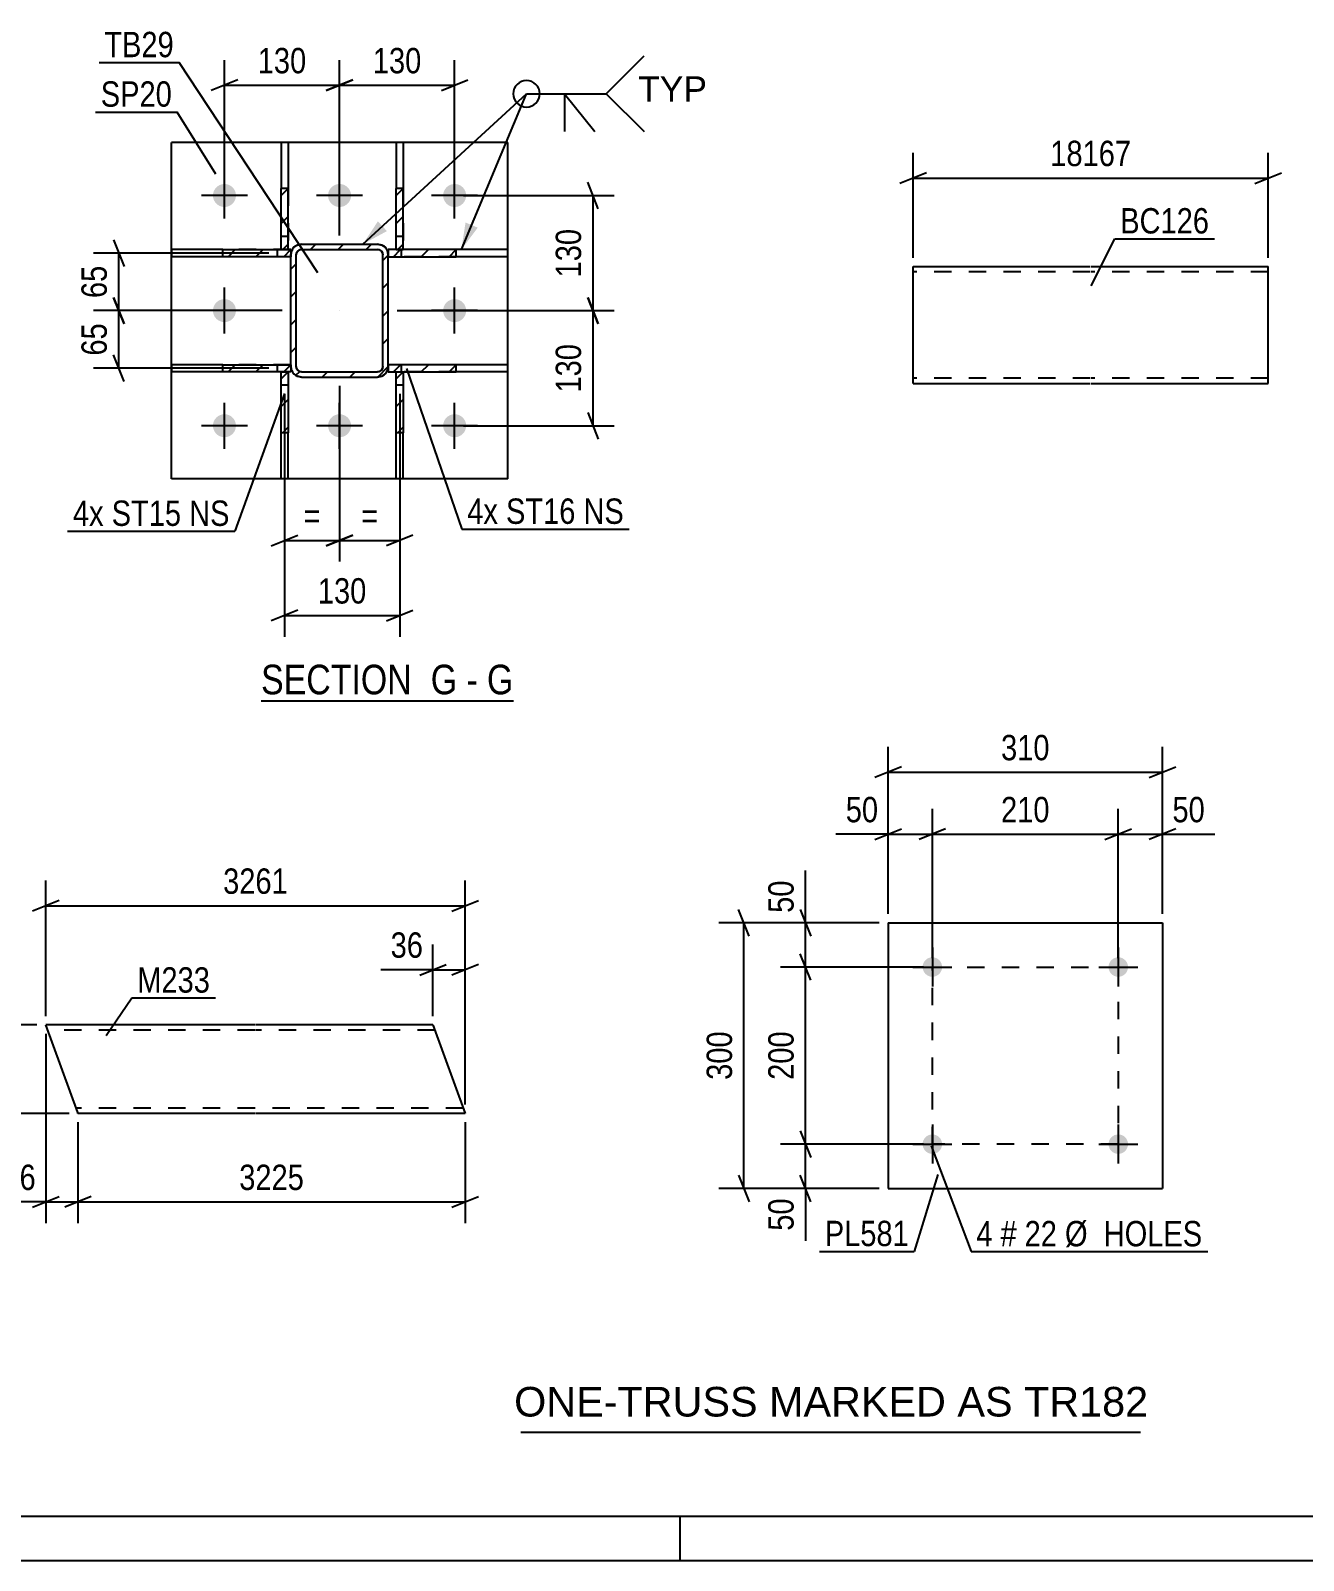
# Model space of a CAD drawing. Header units: millimetres. Extents: x 0 to 3251, y 0 to 594.
# Drawn here: x 347.6 to 491.4, y 0 to 172.8 of the extents above; entities that cross this region are included whole.
import ezdxf

# ---------------------------------------------------------------- set-up
doc = ezdxf.new("R2010")
doc.units = ezdxf.units.MM
doc.linetypes.add('DXK_LINE_DOT2', pattern=[3.9198, 1.9599, -1.9599])
doc.linetypes.add('DXK_LINE_DOT3', pattern=[5.9187, 2.979, -0.9799, 0.9799, -0.9799])
doc.styles.add('Arial', font='ARIAL.TTF', dxfattribs={"height": 0.2})
doc.styles.add('Arial Narrow', font='ARIALN.TTF', dxfattribs={"height": 0.2})

# ---------------------------------------------------------------- blocks, each defined once
blk = doc.blocks.new('Unknown-247352729-1137')
at = {"color": 5, "linetype": 'Continuous'}
for p, q in [((5, 5), (836, 5)), ((421, 0), (421, 5)), ((0, 0), (841, 0))]:
    blk.add_line(p, q, dxfattribs=at)
blk = doc.blocks.new('Unknown-247352729-15 - 35496')
at = {"color": 6, "linetype": 'Continuous'}
blk.add_line((373.66, 97.06), (402.16, 97.06), dxfattribs=at)
at = {"color": 0, "linetype": 'Continuous'}
for points in [[(391.77, 97.81), (391.77, 101.31), (373.66, 101.31), (373.66, 97.81)], [(395.8, 97.81), (395.8, 101.31), (392.82, 101.31), (392.82, 97.81)], [(398.12, 97.81), (398.12, 101.31), (396.85, 101.31), (396.85, 97.81)], [(402.16, 97.81), (402.16, 101.31), (399.17, 101.31), (399.17, 97.81)]]:
    blk.add_wipeout(points, dxfattribs=at)
at = {"color": 7, "linetype": 'Continuous', "style": 'Arial Narrow'}
for s, p in [('SECTION ', (373.66, 97.81)), ('G', (392.82, 97.81)), ('G', (399.17, 97.81)), ('-', (396.85, 97.81))]:
    blk.add_text(s, height=3.34, dxfattribs=at).set_placement(p)
blk = doc.blocks.new('Part-247352729-35577 - 35496')
at = {"linetype": 'Continuous'}
h = blk.add_hatch(dxfattribs=at)
h.set_pattern_fill('', scale=0.7, style=0, pattern_type=0)
h.set_pattern_definition([(45, (376.7084, 134.2445), (-1.57154, 1.57154), [])])
h.paths.add_polyline_path([(376.71, 127.35), (376.71, 134.24), (375.91, 134.24), (375.91, 127.35)])
at = {"color": 7, "linetype": 'DXK_LINE_DOT2'}
for p, q in [((375.91, 134.24), (376.71, 134.24)), ((375.91, 127.35), (375.91, 134.24)), ((376.71, 134.24), (376.71, 127.35)), ((375.91, 132.74), (376.71, 132.74)), ((375.91, 122.14), (375.91, 122.14)), ((376.71, 122.14), (376.71, 122.14))]:
    blk.add_line(p, q, dxfattribs=at)
at = {"color": 2, "linetype": 'Continuous'}
for p, q in [((375.91, 127.35), (375.91, 134.24)), ((375.91, 134.24), (376.71, 134.24)), ((376.71, 134.24), (376.71, 127.35)), ((375.91, 122.14), (375.91, 127.35)), ((376.71, 127.35), (375.91, 127.35)), ((376.71, 122.14), (376.71, 127.35)), ((375.91, 122.13), (375.91, 122.14)), ((376.71, 122.13), (375.91, 122.13)), ((376.71, 122.14), (376.71, 122.13))]:
    blk.add_line(p, q, dxfattribs=at)
blk = doc.blocks.new('Part-247352729-35579 - 35496')
at = {"linetype": 'Continuous'}
h = blk.add_hatch(dxfattribs=at)
h.set_pattern_fill('', scale=0.7, style=0, pattern_type=0)
h.set_pattern_definition([(45, (377.0233, 148.0343), (-1.57154, 1.57154), [])])
h.paths.add_polyline_path([(377.02, 147.23), (377.02, 148.03), (369.34, 148.03), (369.34, 147.23)])
at = {"color": 7, "linetype": 'DXK_LINE_DOT2'}
for p, q in [((363.53, 148.03), (363.52, 148.03)), ((363.52, 148.03), (363.52, 147.23)), ((363.52, 147.23), (363.53, 147.23)), ((377.02, 148.03), (369.34, 148.03)), ((377.02, 147.23), (369.34, 147.23)), ((375.52, 147.23), (375.52, 148.03)), ((377.02, 148.03), (377.02, 147.23))]:
    blk.add_line(p, q, dxfattribs=at)
at = {"color": 2, "linetype": 'Continuous'}
for p, q in [((369.34, 148.03), (363.53, 148.03)), ((369.34, 147.23), (363.53, 147.23)), ((369.34, 148.03), (377.02, 148.03)), ((369.34, 147.23), (369.34, 148.03)), ((377.02, 147.23), (369.34, 147.23)), ((377.02, 148.03), (377.02, 147.23))]:
    blk.add_line(p, q, dxfattribs=at)
blk = doc.blocks.new('Part-247352729-35555 - 35496')
at = {"linetype": 'Continuous'}
h = blk.add_hatch(dxfattribs=at)
h.set_pattern_fill('', scale=0.7, style=0, pattern_type=0)
h.set_pattern_definition([(45, (388.0233, 134.8371), (-1.57154, 1.57154), [])])
h.paths.add_polyline_path([(387.93, 134.38), (388.02, 134.84), (388.02, 147.44), (387.93, 147.9), (387.67, 148.29), (387.28, 148.55), (386.82, 148.64), (378.22, 148.64), (377.76, 148.55), (377.37, 148.29), (377.11, 147.9), (377.02, 147.44), (377.02, 134.84), (377.11, 134.38), (377.37, 133.99), (377.76, 133.73), (378.22, 133.64), (386.82, 133.64), (387.28, 133.73), (387.67, 133.99)])
h.paths.add_polyline_path([(387.05, 134.28), (386.82, 134.24), (378.22, 134.24), (377.99, 134.28), (377.8, 134.41), (377.67, 134.61), (377.62, 134.84), (377.62, 147.44), (377.67, 147.67), (377.8, 147.86), (377.99, 147.99), (378.22, 148.04), (386.82, 148.04), (387.05, 147.99), (387.25, 147.86), (387.38, 147.67), (387.42, 147.44), (387.42, 134.84), (387.38, 134.61), (387.25, 134.41)])
at = {"color": 7, "linetype": 'DXK_LINE_DOT2'}
for p, q in [((377.76, 148.55), (378.22, 148.64)), ((378.22, 148.64), (386.82, 148.64)), ((386.82, 148.64), (387.28, 148.55)), ((377.02, 147.44), (377.11, 147.9)), ((377.02, 134.84), (377.02, 147.44)), ((377.67, 147.67), (377.62, 147.44)), ((377.62, 134.84), (377.62, 147.44)), ((377.8, 147.86), (377.67, 147.67)), ((377.99, 147.99), (377.8, 147.86)), ((378.22, 148.04), (377.99, 147.99)), ((378.22, 148.04), (386.82, 148.04)), ((387.05, 147.99), (386.82, 148.04)), ((387.25, 147.86), (387.05, 147.99)), ((387.38, 147.67), (387.25, 147.86)), ((387.42, 147.44), (387.38, 147.67)), ((387.42, 134.84), (387.42, 147.44)), ((387.93, 147.9), (388.02, 147.44)), ((388.02, 134.84), (388.02, 147.44)), ((377.11, 134.38), (377.02, 134.84)), ((377.62, 134.84), (377.67, 134.61)), ((387.38, 134.61), (387.42, 134.84)), ((388.02, 134.84), (387.93, 134.38)), ((377.67, 134.61), (377.8, 134.41)), ((378.22, 133.64), (377.76, 133.73)), ((377.8, 134.41), (377.99, 134.28)), ((377.99, 134.28), (378.22, 134.24)), ((378.22, 134.24), (386.82, 134.24)), ((378.22, 133.64), (386.82, 133.64)), ((386.82, 134.24), (387.05, 134.28)), ((387.28, 133.73), (386.82, 133.64)), ((387.05, 134.28), (387.25, 134.41)), ((387.25, 134.41), (387.38, 134.61))]:
    blk.add_line(p, q, dxfattribs=at)
at = {"color": 2, "linetype": 'Continuous'}
for p, q in [((378.22, 148.64), (377.76, 148.55)), ((378.22, 148.64), (386.82, 148.64)), ((387.28, 148.55), (386.82, 148.64)), ((377.11, 147.9), (377.02, 147.44)), ((377.02, 134.84), (377.02, 147.44)), ((377.62, 147.44), (377.67, 147.67)), ((377.62, 134.84), (377.62, 147.44)), ((377.67, 147.67), (377.8, 147.86)), ((377.8, 147.86), (377.99, 147.99)), ((377.99, 147.99), (378.22, 148.04)), ((378.22, 148.04), (386.82, 148.04)), ((386.82, 148.04), (387.05, 147.99)), ((387.05, 147.99), (387.25, 147.86)), ((387.25, 147.86), (387.38, 147.67)), ((387.38, 147.67), (387.42, 147.44)), ((387.42, 134.84), (387.42, 147.44)), ((388.02, 147.44), (387.93, 147.9)), ((388.02, 134.84), (388.02, 147.44)), ((377.02, 134.84), (377.11, 134.38)), ((377.67, 134.61), (377.62, 134.84)), ((387.42, 134.84), (387.38, 134.61)), ((387.93, 134.38), (388.02, 134.84)), ((377.8, 134.41), (377.67, 134.61)), ((377.76, 133.73), (378.22, 133.64)), ((377.99, 134.28), (377.8, 134.41)), ((378.22, 134.24), (377.99, 134.28)), ((378.22, 134.24), (386.82, 134.24)), ((378.22, 133.64), (386.82, 133.64)), ((387.05, 134.28), (386.82, 134.24)), ((386.82, 133.64), (387.28, 133.73)), ((387.25, 134.41), (387.05, 134.28)), ((387.38, 134.61), (387.25, 134.41))]:
    blk.add_line(p, q, dxfattribs=at)
at = {"color": 7, "linetype": 'DXK_LINE_DOT3'}
blk.add_line((382.52, 141.14), (382.52, 141.14), dxfattribs=at)
at = {"color": 7, "linetype": 'DXK_LINE_DOT2'}
for centre, start, end in [((378.22, 147.44), 112.5, 157.5), ((386.82, 147.44), 22.5, 67.5), ((378.22, 134.84), 202.5, 247.5), ((386.82, 134.84), 292.5, 337.5)]:
    blk.add_arc(centre, 1.2, start, end, dxfattribs=at)
at = {"color": 2, "linetype": 'Continuous'}
for centre, start, end in [((378.22, 147.44), 112.5, 157.5), ((386.82, 147.44), 22.5, 67.5), ((378.22, 134.84), 202.5, 247.5), ((386.82, 134.84), 292.5, 337.5)]:
    blk.add_arc(centre, 1.2, start, end, dxfattribs=at)
blk = doc.blocks.new('Bolt-247352729-35624 - 35496')
at = {"linetype": 'Continuous'}
for points in [[(368.22, 154.14, -1), (370.82, 154.14, -1)], [(381.22, 154.14, -1), (383.82, 154.14, -1)], [(394.22, 154.14, -1), (396.82, 154.14, -1)], [(368.22, 141.14, -1), (370.82, 141.14, -1)], [(394.22, 141.14, -1), (396.82, 141.14, -1)], [(368.22, 128.14, -1), (370.82, 128.14, -1)], [(381.22, 128.14, -1), (383.82, 128.14, -1)], [(394.22, 128.14, -1), (396.82, 128.14, -1)]]:
    blk.add_hatch(color=1, dxfattribs=at).paths.add_polyline_path(points)
at = {"color": 1, "linetype": 'Continuous'}
for p, q in [((369.52, 151.54), (369.52, 156.74)), ((382.52, 151.54), (382.52, 156.74)), ((395.52, 151.54), (395.52, 156.74)), ((372.12, 154.14), (366.92, 154.14)), ((385.12, 154.14), (379.92, 154.14)), ((398.12, 154.14), (392.92, 154.14)), ((369.52, 138.54), (369.52, 143.74)), ((395.52, 138.54), (395.52, 143.74)), ((372.12, 141.14), (366.92, 141.14)), ((398.12, 141.14), (392.92, 141.14)), ((369.52, 125.54), (369.52, 130.74)), ((382.52, 125.54), (382.52, 130.74)), ((395.52, 125.54), (395.52, 130.74)), ((372.12, 128.14), (366.92, 128.14)), ((385.12, 128.14), (379.92, 128.14)), ((398.12, 128.14), (392.92, 128.14))]:
    blk.add_line(p, q, dxfattribs=at)
blk = doc.blocks.new('Part-247352729-35575 - 35496')
at = {"linetype": 'Continuous'}
h = blk.add_hatch(dxfattribs=at)
h.set_pattern_fill('', scale=0.7, style=0, pattern_type=0)
h.set_pattern_definition([(45, (376.7079, 154.9231), (-1.57154, 1.57154), [])])
h.paths.add_polyline_path([(376.71, 148.04), (376.71, 154.92), (375.91, 154.92), (375.91, 148.04)])
at = {"color": 2, "linetype": 'Continuous'}
for p, q in [((375.91, 160.13), (375.91, 154.92)), ((376.71, 160.13), (376.71, 154.92)), ((375.91, 148.04), (375.91, 154.92)), ((376.71, 154.92), (375.91, 154.92)), ((376.71, 148.04), (376.71, 154.92)), ((375.91, 148.04), (376.71, 148.04))]:
    blk.add_line(p, q, dxfattribs=at)
at = {"color": 7, "linetype": 'DXK_LINE_DOT2'}
for p, q in [((375.91, 160.13), (375.91, 160.13)), ((376.71, 160.13), (375.91, 160.13)), ((375.91, 160.13), (375.91, 160.13)), ((376.71, 160.13), (376.71, 160.13)), ((376.71, 160.13), (376.71, 160.13)), ((375.91, 148.04), (375.91, 154.92)), ((376.71, 154.92), (376.71, 148.04)), ((375.91, 149.54), (376.71, 149.54)), ((376.71, 148.04), (375.91, 148.04))]:
    blk.add_line(p, q, dxfattribs=at)
blk = doc.blocks.new('Part-247352729-35576 - 35496')
at = {"linetype": 'Continuous'}
h = blk.add_hatch(dxfattribs=at)
h.set_pattern_fill('', scale=0.7, style=0, pattern_type=0)
h.set_pattern_definition([(45, (389.7073, 154.9231), (-1.57154, 1.57154), [])])
h.paths.add_polyline_path([(389.71, 148.04), (389.71, 154.92), (388.91, 154.92), (388.91, 148.04)])
at = {"color": 2, "linetype": 'Continuous'}
for p, q in [((388.91, 160.13), (388.91, 154.92)), ((389.71, 160.13), (389.71, 154.92)), ((388.91, 148.04), (388.91, 154.92)), ((389.71, 154.92), (388.91, 154.92)), ((389.71, 148.04), (389.71, 154.92)), ((388.91, 148.04), (389.71, 148.04))]:
    blk.add_line(p, q, dxfattribs=at)
at = {"color": 7, "linetype": 'DXK_LINE_DOT2'}
for p, q in [((388.91, 160.13), (388.91, 160.13)), ((389.71, 160.13), (388.91, 160.13)), ((388.91, 160.13), (388.91, 160.13)), ((389.71, 160.13), (389.71, 160.13)), ((389.71, 160.13), (389.71, 160.13)), ((388.91, 148.04), (388.91, 154.92)), ((389.71, 154.92), (389.71, 148.04)), ((388.91, 149.54), (389.71, 149.54)), ((389.71, 148.04), (388.91, 148.04))]:
    blk.add_line(p, q, dxfattribs=at)
blk = doc.blocks.new('Part-247352729-35578 - 35496')
at = {"linetype": 'Continuous'}
h = blk.add_hatch(dxfattribs=at)
h.set_pattern_fill('', scale=0.7, style=0, pattern_type=0)
h.set_pattern_definition([(45, (389.7079, 134.2445), (-1.57154, 1.57154), [])])
h.paths.add_polyline_path([(389.71, 127.35), (389.71, 134.24), (388.91, 134.24), (388.91, 127.35)])
at = {"color": 7, "linetype": 'DXK_LINE_DOT2'}
for p, q in [((388.91, 134.24), (389.71, 134.24)), ((388.91, 127.35), (388.91, 134.24)), ((389.71, 134.24), (389.71, 127.35)), ((388.91, 132.74), (389.71, 132.74)), ((388.91, 122.14), (388.91, 122.14)), ((389.71, 122.14), (389.71, 122.14))]:
    blk.add_line(p, q, dxfattribs=at)
at = {"color": 2, "linetype": 'Continuous'}
for p, q in [((388.91, 127.35), (388.91, 134.24)), ((388.91, 134.24), (389.71, 134.24)), ((389.71, 134.24), (389.71, 127.35)), ((388.91, 122.14), (388.91, 127.35)), ((389.71, 127.35), (388.91, 127.35)), ((389.71, 122.14), (389.71, 127.35)), ((388.91, 122.13), (388.91, 122.14)), ((389.71, 122.13), (388.91, 122.13)), ((389.71, 122.14), (389.71, 122.13))]:
    blk.add_line(p, q, dxfattribs=at)
blk = doc.blocks.new('Part-247352729-35580 - 35496')
at = {"linetype": 'Continuous'}
h = blk.add_hatch(dxfattribs=at)
h.set_pattern_fill('', scale=0.7, style=0, pattern_type=0)
h.set_pattern_definition([(45, (377.0233, 135.0343), (-1.57154, 1.57154), [])])
h.paths.add_polyline_path([(377.02, 134.23), (377.02, 135.03), (369.34, 135.03), (369.34, 134.23)])
at = {"color": 7, "linetype": 'DXK_LINE_DOT2'}
for p, q in [((363.53, 135.03), (363.52, 135.03)), ((363.52, 135.03), (363.52, 134.23)), ((377.02, 135.03), (369.34, 135.03)), ((375.52, 134.23), (375.52, 135.03)), ((377.02, 135.03), (377.02, 134.23)), ((363.52, 134.23), (363.53, 134.23)), ((377.02, 134.23), (369.34, 134.23))]:
    blk.add_line(p, q, dxfattribs=at)
at = {"color": 2, "linetype": 'Continuous'}
for p, q in [((369.34, 135.03), (363.53, 135.03)), ((369.34, 135.03), (377.02, 135.03)), ((369.34, 134.23), (369.34, 135.03)), ((377.02, 135.03), (377.02, 134.23)), ((369.34, 134.23), (363.53, 134.23)), ((377.02, 134.23), (369.34, 134.23))]:
    blk.add_line(p, q, dxfattribs=at)
blk = doc.blocks.new('Part-247352729-35581 - 35496')
at = {"linetype": 'Continuous'}
h = blk.add_hatch(dxfattribs=at)
h.set_pattern_fill('', scale=0.7, style=0, pattern_type=0)
h.set_pattern_definition([(45, (395.7038, 148.0346), (-1.57154, 1.57154), [])])
h.paths.add_polyline_path([(395.7, 147.23), (395.7, 148.03), (388.02, 148.03), (388.02, 147.23)])
at = {"color": 7, "linetype": 'DXK_LINE_DOT2'}
for p, q in [((388.02, 147.23), (388.02, 148.03)), ((395.7, 148.03), (388.02, 148.03)), ((395.7, 147.23), (388.02, 147.23)), ((389.52, 147.23), (389.52, 148.03)), ((401.52, 148.03), (401.52, 148.03)), ((401.52, 148.03), (401.52, 148.03)), ((401.52, 147.23), (401.52, 148.03)), ((401.52, 147.23), (401.52, 147.23)), ((401.52, 147.23), (401.52, 147.23))]:
    blk.add_line(p, q, dxfattribs=at)
at = {"color": 2, "linetype": 'Continuous'}
for p, q in [((395.7, 148.03), (388.02, 148.03)), ((388.02, 148.03), (388.02, 147.23)), ((388.02, 147.23), (395.7, 147.23)), ((401.52, 148.03), (395.7, 148.03)), ((395.7, 147.23), (395.7, 148.03)), ((401.52, 147.23), (395.7, 147.23))]:
    blk.add_line(p, q, dxfattribs=at)
blk = doc.blocks.new('Part-247352729-35582 - 35496')
at = {"linetype": 'Continuous'}
h = blk.add_hatch(dxfattribs=at)
h.set_pattern_fill('', scale=0.7, style=0, pattern_type=0)
h.set_pattern_definition([(45, (395.7038, 135.0346), (-1.57154, 1.57154), [])])
h.paths.add_polyline_path([(395.7, 134.23), (395.7, 135.03), (388.02, 135.03), (388.02, 134.23)])
at = {"color": 7, "linetype": 'DXK_LINE_DOT2'}
for p, q in [((388.02, 134.23), (388.02, 135.03)), ((395.7, 135.03), (388.02, 135.03)), ((389.52, 134.23), (389.52, 135.03)), ((401.52, 135.03), (401.52, 135.03)), ((401.52, 135.03), (401.52, 135.03)), ((401.52, 134.23), (401.52, 135.03)), ((395.7, 134.23), (388.02, 134.23)), ((401.52, 134.23), (401.52, 134.23)), ((401.52, 134.23), (401.52, 134.23))]:
    blk.add_line(p, q, dxfattribs=at)
at = {"color": 2, "linetype": 'Continuous'}
for p, q in [((395.7, 135.03), (388.02, 135.03)), ((388.02, 135.03), (388.02, 134.23)), ((401.52, 135.03), (395.7, 135.03)), ((395.7, 134.23), (395.7, 135.03)), ((388.02, 134.23), (395.7, 134.23)), ((401.52, 134.23), (395.7, 134.23))]:
    blk.add_line(p, q, dxfattribs=at)
blk = doc.blocks.new('Part-247352729-35583 - 35496')
at = {"color": 2, "linetype": 'Continuous'}
for p, q in [((363.52, 122.14), (363.52, 160.14)), ((401.52, 160.14), (363.52, 160.14)), ((401.52, 122.14), (401.52, 160.14)), ((401.52, 122.14), (363.52, 122.14))]:
    blk.add_line(p, q, dxfattribs=at)
blk = doc.blocks.new('Part-247352729-5391 - 5385')
at = {"color": 2, "linetype": 'Continuous'}
for p, q in [((447.32, 132.91), (447.32, 146.11)), ((447.32, 146.11), (467.32, 146.11)), ((467.42, 146.11), (487.42, 146.11)), ((487.42, 132.91), (487.42, 146.11)), ((447.32, 132.91), (467.32, 132.91)), ((467.42, 132.91), (487.42, 132.91))]:
    blk.add_line(p, q, dxfattribs=at)
at = {"color": 7, "linetype": 'DXK_LINE_DOT2'}
for p, q in [((467.32, 145.51), (447.32, 145.51)), ((487.42, 145.51), (467.42, 145.51)), ((467.32, 133.51), (447.32, 133.51)), ((487.42, 133.51), (467.42, 133.51)), ((447.32, 133), (447.32, 132.91)), ((487.42, 132.91), (487.42, 133))]:
    blk.add_line(p, q, dxfattribs=at)
blk = doc.blocks.new('Part-247352729-16017 - 16016')
at = {"color": 2, "linetype": 'Continuous'}
for p, q in [((372.97, 60.48), (349.33, 60.48)), ((352.94, 50.57), (349.33, 60.48)), ((393.07, 60.48), (373.07, 60.48)), ((393.07, 60.48), (396.71, 50.48)), ((352.97, 50.48), (352.94, 50.57)), ((372.97, 50.48), (352.97, 50.48)), ((396.71, 50.48), (373.07, 50.48))]:
    blk.add_line(p, q, dxfattribs=at)
at = {"color": 7, "linetype": 'DXK_LINE_DOT2'}
for p, q in [((372.97, 59.88), (349.55, 59.88)), ((393.29, 59.88), (373.07, 59.88)), ((352.76, 51.08), (352.74, 51.12)), ((372.97, 51.08), (352.76, 51.08)), ((396.5, 51.08), (373.07, 51.08)), ((396.5, 51.08), (396.48, 51.12))]:
    blk.add_line(p, q, dxfattribs=at)
blk = doc.blocks.new('Part-247352729-34938 - 34937')
at = {"color": 2, "linetype": 'Continuous'}
for p, q in [((444.48, 72.01), (444.48, 42.01)), ((444.48, 72.01), (475.48, 72.01)), ((475.48, 72.01), (475.48, 42.01)), ((444.48, 42.01), (475.48, 42.01))]:
    blk.add_line(p, q, dxfattribs=at)
blk = doc.blocks.new('Bolt-247352729-34939 - 34937')
at = {"linetype": 'Continuous'}
for points in [[(450.58, 47.01, -1), (448.38, 47.01, -1)], [(471.58, 47.01, -1), (469.38, 47.01, -1)]]:
    blk.add_hatch(color=1, dxfattribs=at).paths.add_polyline_path(points)
at = {"color": 1, "linetype": 'Continuous'}
for p, q in [((449.48, 49.21), (449.48, 44.81)), ((470.48, 49.21), (470.48, 44.81)), ((447.28, 47.01), (451.68, 47.01)), ((468.28, 47.01), (472.68, 47.01))]:
    blk.add_line(p, q, dxfattribs=at)
blk = doc.blocks.new('Bolt-247352729-34940 - 34937')
at = {"linetype": 'Continuous'}
for points in [[(450.58, 67.01, -1), (448.38, 67.01, -1)], [(471.58, 67.01, -1), (469.38, 67.01, -1)]]:
    blk.add_hatch(color=1, dxfattribs=at).paths.add_polyline_path(points)
at = {"color": 1, "linetype": 'Continuous'}
for p, q in [((449.48, 69.21), (449.48, 64.81)), ((470.48, 69.21), (470.48, 64.81)), ((447.28, 67.01), (451.68, 67.01)), ((468.28, 67.01), (472.68, 67.01))]:
    blk.add_line(p, q, dxfattribs=at)
blk = doc.blocks.new('Rectangle-247352729-37183 - 34937')
at = {"color": 1, "linetype": 'DXK_LINE_DOT2'}
blk.add_lwpolyline([(449.48, 67.01), (470.48, 67.01), (470.48, 47.01), (449.48, 47.01), (449.48, 67.01)], close=True, dxfattribs=at)
blk = doc.blocks.new('StraightDimension-247352729-36808 - 35496')
at = {"color": 7, "linetype": 'Continuous'}
for p, q in [((376.31, 131.74), (376.31, 104.31)), ((389.31, 131.74), (389.31, 104.31)), ((377.81, 107.31), (374.81, 106.11)), ((387.81, 106.11), (390.81, 107.31)), ((376.31, 106.71), (389.31, 106.71))]:
    blk.add_line(p, q, dxfattribs=at)
at = {"color": 0}
blk.add_wipeout([(386.15, 107.46), (386.15, 111.66), (379.47, 111.66), (379.47, 107.46)], dxfattribs=at)
at = {"color": 3, "style": 'Arial Narrow'}
blk.add_text('130', height=2.863, dxfattribs=at).set_placement((380.07, 108.06))
blk = doc.blocks.new('StraightDimension-247352729-36744 - 35496')
at = {"color": 7, "linetype": 'Continuous'}
for p, q in [((356.98, 149.13), (358.18, 146.13)), ((374.52, 147.63), (354.73, 147.63)), ((357.58, 141.14), (357.58, 147.63)), ((358.18, 139.64), (356.98, 142.64)), ((376.02, 141.14), (354.73, 141.14))]:
    blk.add_line(p, q, dxfattribs=at)
at = {"color": 0}
blk.add_wipeout([(356.83, 146.81), (352.63, 146.81), (352.63, 141.96), (356.83, 141.96)], dxfattribs=at)
at = {"color": 3, "style": 'Arial Narrow'}
blk.add_text('65', height=2.863, rotation=90.0002, dxfattribs=at).set_placement((356.23, 142.56))
blk = doc.blocks.new('StraightDimension-247352729-36778 - 35496')
at = {"color": 7, "linetype": 'Continuous'}
for p, q in [((382.52, 149.64), (382.52, 169.44)), ((395.52, 155.14), (395.52, 169.44)), ((384.02, 167.19), (381.02, 165.99)), ((382.52, 166.59), (395.52, 166.59)), ((394.02, 165.99), (397.02, 167.19))]:
    blk.add_line(p, q, dxfattribs=at)
at = {"color": 0}
blk.add_wipeout([(392.37, 167.34), (392.37, 171.54), (385.68, 171.54), (385.68, 167.34)], dxfattribs=at)
at = {"color": 3, "style": 'Arial Narrow'}
blk.add_text('130', height=2.863, dxfattribs=at).set_placement((386.28, 167.94))
blk = doc.blocks.new('StraightDimension-247352729-36745 - 35496')
at = {"color": 7, "linetype": 'Continuous'}
for p, q in [((356.98, 142.64), (358.18, 139.64)), ((376.02, 141.14), (354.73, 141.14)), ((357.58, 134.63), (357.58, 141.14)), ((358.18, 133.13), (356.98, 136.13)), ((374.52, 134.63), (354.73, 134.63))]:
    blk.add_line(p, q, dxfattribs=at)
at = {"color": 0}
blk.add_wipeout([(356.83, 140.31), (352.63, 140.31), (352.63, 135.46), (356.83, 135.46)], dxfattribs=at)
at = {"color": 3, "style": 'Arial Narrow'}
blk.add_text('65', height=2.863, rotation=90.0002, dxfattribs=at).set_placement((356.23, 136.06))
blk = doc.blocks.new('StraightDimension-247352729-36757 - 35496')
at = {"color": 7, "linetype": 'Continuous'}
for p, q in [((411.75, 152.64), (410.55, 155.64)), ((396.52, 154.14), (413.55, 154.14)), ((411.15, 141.14), (411.15, 154.14)), ((410.55, 142.64), (411.75, 139.64)), ((389.02, 141.14), (413.55, 141.14))]:
    blk.add_line(p, q, dxfattribs=at)
at = {"color": 0}
blk.add_wipeout([(410.4, 150.98), (406.2, 150.98), (406.2, 144.29), (410.4, 144.29)], dxfattribs=at)
at = {"color": 3, "style": 'Arial Narrow'}
blk.add_text('130', height=2.863, rotation=90.0002, dxfattribs=at).set_placement((409.8, 144.89))
blk = doc.blocks.new('StraightDimension-247352729-36758 - 35496')
at = {"color": 7, "linetype": 'Continuous'}
for p, q in [((411.75, 139.64), (410.55, 142.64)), ((389.02, 141.14), (413.55, 141.14)), ((411.15, 128.14), (411.15, 141.14)), ((410.55, 129.64), (411.75, 126.64)), ((396.52, 128.14), (413.55, 128.14))]:
    blk.add_line(p, q, dxfattribs=at)
at = {"color": 0}
blk.add_wipeout([(410.4, 137.98), (406.2, 137.98), (406.2, 131.29), (410.4, 131.29)], dxfattribs=at)
at = {"color": 3, "style": 'Arial Narrow'}
blk.add_text('130', height=2.863, rotation=90.0002, dxfattribs=at).set_placement((409.8, 131.89))
blk = doc.blocks.new('StraightDimension-247352729-36779 - 35496')
at = {"color": 7, "linetype": 'Continuous'}
for p, q in [((369.52, 155.14), (369.52, 169.44)), ((382.52, 149.64), (382.52, 169.44)), ((371.02, 167.19), (368.02, 165.99)), ((369.52, 166.59), (382.52, 166.59)), ((381.02, 165.99), (384.02, 167.19))]:
    blk.add_line(p, q, dxfattribs=at)
at = {"color": 0}
blk.add_wipeout([(379.37, 167.34), (379.37, 171.54), (372.68, 171.54), (372.68, 167.34)], dxfattribs=at)
at = {"color": 3, "style": 'Arial Narrow'}
blk.add_text('130', height=2.863, dxfattribs=at).set_placement((373.28, 167.94))
blk = doc.blocks.new('StraightDimension-247352729-36795 - 35496')
at = {"color": 7, "linetype": 'Continuous'}
for p, q in [((382.52, 132.64), (382.52, 112.79)), ((389.31, 131.74), (389.31, 112.79)), ((381.02, 114.59), (384.02, 115.79)), ((390.81, 115.79), (387.81, 114.59)), ((382.52, 115.19), (389.31, 115.19))]:
    blk.add_line(p, q, dxfattribs=at)
at = {"color": 0}
blk.add_wipeout([(387.48, 115.94), (387.48, 120.14), (384.36, 120.14), (384.36, 115.94)], dxfattribs=at)
at = {"color": 3, "style": 'Arial Narrow'}
blk.add_text('=', height=2.86, dxfattribs=at).set_placement((384.96, 116.54))
blk = doc.blocks.new('StraightDimension-247352729-36796 - 35496')
at = {"color": 7, "linetype": 'Continuous'}
for p, q in [((376.31, 131.74), (376.31, 112.79)), ((382.52, 132.64), (382.52, 112.79)), ((374.81, 114.59), (377.81, 115.79)), ((384.02, 115.79), (381.02, 114.59)), ((376.31, 115.19), (382.52, 115.19))]:
    blk.add_line(p, q, dxfattribs=at)
at = {"color": 0}
blk.add_wipeout([(380.98, 115.94), (380.98, 120.14), (377.86, 120.14), (377.86, 115.94)], dxfattribs=at)
at = {"color": 3, "style": 'Arial Narrow'}
blk.add_text('=', height=2.86, dxfattribs=at).set_placement((378.46, 116.54))
blk = doc.blocks.new('StraightDimension-247352729-5395 - 5385')
at = {"color": 7, "linetype": 'Continuous'}
for p, q in [((447.32, 147.11), (447.32, 158.96)), ((487.42, 147.11), (487.42, 158.96)), ((448.82, 156.71), (445.82, 155.51)), ((447.32, 156.11), (487.42, 156.11)), ((485.92, 155.51), (488.92, 156.71))]:
    blk.add_line(p, q, dxfattribs=at)
at = {"color": 0}
blk.add_wipeout([(472.54, 156.86), (472.54, 161.06), (462.2, 161.06), (462.2, 156.86)], dxfattribs=at)
at = {"color": 3, "style": 'Arial Narrow'}
blk.add_text('18167', height=2.863, dxfattribs=at).set_placement((462.8, 157.46))
blk = doc.blocks.new('StraightDimension-247352729-16602 - 16016')
at = {"color": 7, "linetype": 'Continuous'}
for p, q in [((349.33, 59.48), (349.33, 38.08)), ((352.97, 49.48), (352.97, 38.08)), ((347.83, 39.88), (350.83, 41.08)), ((349.33, 40.48), (352.97, 40.48)), ((354.47, 41.08), (351.47, 39.88))]:
    blk.add_line(p, q, dxfattribs=at)
at = {"color": 0}
blk.add_wipeout([(348.81, 41.23), (348.81, 45.43), (343.95, 45.43), (343.95, 41.23)], dxfattribs=at)
at = {"color": 7, "linetype": 'Continuous'}
blk.add_line((349.33, 40.48), (343.43, 40.48), dxfattribs=at)
blk.add_line((349.33, 40.48), (343.43, 40.48), dxfattribs=at)
at = {"color": 3, "style": 'Arial Narrow'}
blk.add_text('36', height=2.863, dxfattribs=at).set_placement((344.55, 41.83))
blk = doc.blocks.new('StraightDimension-247352729-16131 - 16016')
at = {"color": 7, "linetype": 'Continuous'}
for p, q in [((348.33, 60.48), (336.48, 60.48)), ((338.73, 61.98), (339.93, 58.98)), ((339.33, 50.48), (339.33, 60.48)), ((339.93, 48.98), (338.73, 51.98)), ((351.97, 50.48), (336.48, 50.48))]:
    blk.add_line(p, q, dxfattribs=at)
at = {"color": 0}
blk.add_wipeout([(338.58, 58.82), (334.38, 58.82), (334.38, 52.14), (338.58, 52.14)], dxfattribs=at)
at = {"color": 3, "style": 'Arial Narrow'}
blk.add_text('100', height=2.863, rotation=90.0002, dxfattribs=at).set_placement((337.98, 52.74))
blk = doc.blocks.new('StraightDimension-247352729-16137 - 16016')
at = {"color": 7, "linetype": 'Continuous'}
for p, q in [((349.33, 61.48), (349.33, 76.78)), ((396.71, 51.48), (396.71, 76.78)), ((350.83, 74.53), (347.83, 73.33)), ((395.21, 73.33), (398.21, 74.53)), ((349.33, 73.93), (396.71, 73.93))]:
    blk.add_line(p, q, dxfattribs=at)
at = {"color": 0}
blk.add_wipeout([(377.28, 74.68), (377.28, 78.88), (368.77, 78.88), (368.77, 74.68)], dxfattribs=at)
at = {"color": 3, "style": 'Arial Narrow'}
blk.add_text('3261', height=2.863, dxfattribs=at).set_placement((369.37, 75.28))
blk = doc.blocks.new('StraightDimension-247352729-16598 - 16016')
at = {"color": 7, "linetype": 'Continuous'}
for p, q in [((393.07, 61.48), (393.07, 69.56)), ((396.71, 51.48), (396.71, 69.56)), ((391.57, 66.11), (394.57, 67.31)), ((393.07, 66.71), (396.71, 66.71)), ((398.21, 67.31), (395.21, 66.11))]:
    blk.add_line(p, q, dxfattribs=at)
at = {"color": 0}
blk.add_wipeout([(392.55, 67.46), (392.55, 71.66), (387.69, 71.66), (387.69, 67.46)], dxfattribs=at)
at = {"color": 7, "linetype": 'Continuous'}
blk.add_line((393.07, 66.71), (387.17, 66.71), dxfattribs=at)
blk.add_line((393.07, 66.71), (387.17, 66.71), dxfattribs=at)
at = {"color": 3, "style": 'Arial Narrow'}
blk.add_text('36', height=2.863, dxfattribs=at).set_placement((388.29, 68.06))
blk = doc.blocks.new('StraightDimension-247352729-16601 - 16016')
at = {"color": 7, "linetype": 'Continuous'}
for p, q in [((352.97, 49.48), (352.97, 38.08)), ((396.71, 49.48), (396.71, 38.08)), ((354.47, 41.08), (351.47, 39.88)), ((352.97, 40.48), (396.71, 40.48)), ((395.21, 39.88), (398.21, 41.08))]:
    blk.add_line(p, q, dxfattribs=at)
at = {"color": 0}
blk.add_wipeout([(379.1, 41.23), (379.1, 45.43), (370.59, 45.43), (370.59, 41.23)], dxfattribs=at)
at = {"color": 3, "style": 'Arial Narrow'}
blk.add_text('3225', height=2.863, dxfattribs=at).set_placement((371.19, 41.83))
blk = doc.blocks.new('StraightDimension-247352729-34984 - 34937')
at = {"color": 7, "linetype": 'Continuous'}
for p, q in [((435.76, 65.51), (434.56, 68.51)), ((448.48, 67.01), (432.31, 67.01)), ((435.16, 47.01), (435.16, 67.01)), ((434.56, 48.51), (435.76, 45.51)), ((448.48, 47.01), (432.31, 47.01))]:
    blk.add_line(p, q, dxfattribs=at)
at = {"color": 0}
blk.add_wipeout([(434.41, 60.35), (430.21, 60.35), (430.21, 53.67), (434.41, 53.67)], dxfattribs=at)
at = {"color": 3, "style": 'Arial Narrow'}
blk.add_text('200', height=2.863, rotation=90.0002, dxfattribs=at).set_placement((433.81, 54.27))
blk = doc.blocks.new('StraightDimension-247352729-34983 - 34937')
at = {"color": 7, "linetype": 'Continuous'}
for p, q in [((434.56, 73.51), (435.76, 70.51)), ((443.48, 72.01), (432.31, 72.01)), ((435.16, 67.01), (435.16, 72.01)), ((435.76, 65.51), (434.56, 68.51)), ((448.48, 67.01), (432.31, 67.01))]:
    blk.add_line(p, q, dxfattribs=at)
at = {"color": 0}
blk.add_wipeout([(434.41, 77.39), (430.21, 77.39), (430.21, 72.53), (434.41, 72.53)], dxfattribs=at)
at = {"color": 7, "linetype": 'Continuous'}
blk.add_line((435.16, 72.01), (435.16, 77.92), dxfattribs=at)
blk.add_line((435.16, 72.01), (435.16, 77.92), dxfattribs=at)
at = {"color": 3, "style": 'Arial Narrow'}
blk.add_text('50', height=2.863, rotation=90.0002, dxfattribs=at).set_placement((433.81, 73.13))
blk = doc.blocks.new('StraightDimension-247352729-34985 - 34937')
at = {"color": 7, "linetype": 'Continuous'}
for p, q in [((434.56, 48.51), (435.76, 45.51)), ((448.48, 47.01), (432.31, 47.01)), ((435.16, 42.01), (435.16, 47.01)), ((435.76, 40.51), (434.56, 43.51)), ((443.48, 42.01), (432.31, 42.01))]:
    blk.add_line(p, q, dxfattribs=at)
at = {"color": 0}
blk.add_wipeout([(434.41, 41.48), (430.21, 41.48), (430.21, 36.63), (434.41, 36.63)], dxfattribs=at)
at = {"color": 7, "linetype": 'Continuous'}
blk.add_line((435.16, 42.01), (435.16, 36.1), dxfattribs=at)
blk.add_line((435.16, 42.01), (435.16, 36.1), dxfattribs=at)
at = {"color": 3, "style": 'Arial Narrow'}
blk.add_text('50', height=2.863, rotation=90.0002, dxfattribs=at).set_placement((433.81, 37.23))
blk = doc.blocks.new('StraightDimension-247352729-34995 - 34937')
at = {"color": 7, "linetype": 'Continuous'}
for p, q in [((428.8, 70.51), (427.6, 73.51)), ((443.48, 72.01), (425.35, 72.01)), ((428.2, 42.01), (428.2, 72.01)), ((427.6, 43.51), (428.8, 40.51)), ((443.48, 42.01), (425.35, 42.01))]:
    blk.add_line(p, q, dxfattribs=at)
at = {"color": 0}
blk.add_wipeout([(427.45, 60.35), (423.25, 60.35), (423.25, 53.67), (427.45, 53.67)], dxfattribs=at)
at = {"color": 3, "style": 'Arial Narrow'}
blk.add_text('300', height=2.863, rotation=90.0002, dxfattribs=at).set_placement((426.85, 54.27))
blk = doc.blocks.new('StraightDimension-247352729-35015 - 34937')
at = {"color": 7, "linetype": 'Continuous'}
for p, q in [((444.48, 73.01), (444.48, 91.86)), ((475.48, 73.01), (475.48, 91.86)), ((445.98, 89.61), (442.98, 88.41)), ((444.48, 89.01), (475.48, 89.01)), ((473.98, 88.41), (476.98, 89.61))]:
    blk.add_line(p, q, dxfattribs=at)
at = {"color": 0}
blk.add_wipeout([(463.32, 89.76), (463.32, 93.96), (456.64, 93.96), (456.64, 89.76)], dxfattribs=at)
at = {"color": 3, "style": 'Arial Narrow'}
blk.add_text('310', height=2.863, dxfattribs=at).set_placement((457.24, 90.36))
blk = doc.blocks.new('StraightDimension-247352729-37140 - 34937')
at = {"color": 7, "linetype": 'Continuous'}
for p, q in [((470.48, 68.01), (470.48, 84.86)), ((475.48, 73.01), (475.48, 84.86)), ((468.98, 81.41), (471.98, 82.61)), ((470.48, 82.01), (475.48, 82.01)), ((476.98, 82.61), (473.98, 81.41))]:
    blk.add_line(p, q, dxfattribs=at)
at = {"color": 0}
blk.add_wipeout([(480.86, 82.76), (480.86, 86.96), (476, 86.96), (476, 82.76)], dxfattribs=at)
at = {"color": 7, "linetype": 'Continuous'}
blk.add_line((475.48, 82.01), (481.39, 82.01), dxfattribs=at)
blk.add_line((475.48, 82.01), (481.39, 82.01), dxfattribs=at)
at = {"color": 3, "style": 'Arial Narrow'}
blk.add_text('50', height=2.863, dxfattribs=at).set_placement((476.6, 83.36))
blk = doc.blocks.new('StraightDimension-247352729-37141 - 34937')
at = {"color": 7, "linetype": 'Continuous'}
for p, q in [((449.48, 68.01), (449.48, 84.86)), ((470.48, 68.01), (470.48, 84.86)), ((450.98, 82.61), (447.98, 81.41)), ((449.48, 82.01), (470.48, 82.01)), ((468.98, 81.41), (471.98, 82.61))]:
    blk.add_line(p, q, dxfattribs=at)
at = {"color": 0}
blk.add_wipeout([(463.32, 82.76), (463.32, 86.96), (456.64, 86.96), (456.64, 82.76)], dxfattribs=at)
at = {"color": 3, "style": 'Arial Narrow'}
blk.add_text('210', height=2.863, dxfattribs=at).set_placement((457.24, 83.36))
blk = doc.blocks.new('StraightDimension-247352729-37142 - 34937')
at = {"color": 7, "linetype": 'Continuous'}
for p, q in [((444.48, 73.01), (444.48, 84.86)), ((449.48, 68.01), (449.48, 84.86)), ((442.98, 81.41), (445.98, 82.61)), ((444.48, 82.01), (449.48, 82.01)), ((450.98, 82.61), (447.98, 81.41))]:
    blk.add_line(p, q, dxfattribs=at)
at = {"color": 0}
blk.add_wipeout([(443.95, 82.76), (443.95, 86.96), (439.1, 86.96), (439.1, 82.76)], dxfattribs=at)
at = {"color": 7, "linetype": 'Continuous'}
blk.add_line((444.48, 82.01), (438.57, 82.01), dxfattribs=at)
blk.add_line((444.48, 82.01), (438.57, 82.01), dxfattribs=at)
at = {"color": 3, "style": 'Arial Narrow'}
blk.add_text('50', height=2.863, dxfattribs=at).set_placement((439.7, 83.36))
blk = doc.blocks.new('Unknown-247352729-37429')
at = {"color": 7, "linetype": 'Continuous'}
blk.add_line((403, 14.5), (473, 14.5), dxfattribs=at)
at = {"color": 7, "style": 'Arial'}
blk.add_text('ONE-TRUSS MARKED AS TR182', height=3.3428, dxfattribs=at).set_placement((402.24, 16.25))
blk = doc.blocks.new('WeldMark-247352729-37017 - 35496')
at = {"linetype": 'Continuous'}
for points in [[(387.87, 150.12), (385.15, 148.64), (386.85, 151.22)], [(398.13, 150.51), (396.28, 148.03), (396.75, 151.09)]]:
    blk.add_hatch(color=30, dxfattribs=at).paths.add_polyline_path(points)
at = {"color": 30, "linetype": 'Continuous'}
for p, q in [((385.15, 148.64), (403.64, 165.63)), ((396.28, 148.03), (403.64, 165.63)), ((403.64, 165.63), (412.64, 165.63))]:
    blk.add_line(p, q, dxfattribs=at)
at = {"color": 3, "linetype": 'Continuous'}
for q in [(411.35, 161.35), (407.92, 161.35)]:
    blk.add_line((407.92, 165.63), q, dxfattribs=at)
for start, end in [(90, 270), (270, 90)]:
    blk.add_arc((403.64, 165.63), 1.5, start, end, dxfattribs=at)
at = {"color": 0, "linetype": 'Continuous'}
blk.add_wipeout([(424.01, 164.73), (424.01, 167.73), (416.24, 167.73), (416.24, 164.73)], dxfattribs=at)
blk.add_wipeout([(424.01, 164.73), (424.01, 167.73), (416.24, 167.73), (416.24, 164.73)], dxfattribs=at)
at = {"color": 3, "linetype": 'Continuous'}
for q in [(416.92, 169.92), (416.92, 161.35)]:
    blk.add_line((412.64, 165.63), q, dxfattribs=at)
at = {"color": 3, "linetype": 'Continuous', "style": 'Arial'}
blk.add_text('TYP', height=2.865, dxfattribs=at).set_placement((416.24, 164.73))
blk = doc.blocks.new('Mark-247352729-36812 - 35496')
at = {"color": 0}
blk.add_wipeout([(363.81, 169.76), (363.81, 172.76), (355.95, 172.76), (355.95, 169.76)], dxfattribs=at)
blk.add_wipeout([(363.81, 169.76), (363.81, 172.76), (355.95, 172.76), (355.95, 169.76)], dxfattribs=at)
at = {"color": 30, "linetype": 'Continuous'}
for p in [(355.35, 169.16), (380.08, 145.41)]:
    blk.add_line(p, (364.41, 169.16), dxfattribs=at)
at = {"color": 3, "style": 'Arial Narrow'}
blk.add_text('TB29', height=2.863, dxfattribs=at).set_placement((355.95, 169.76))
blk = doc.blocks.new('MarkSet-247352729-36979 - 35496')
at = {"color": 0}
for points in [[(355.88, 116.83), (355.88, 119.83), (352.4, 119.83), (352.4, 116.83)], [(364.63, 116.83), (364.63, 119.83), (356.78, 119.83), (356.78, 116.83)], [(370.09, 116.83), (370.09, 119.83), (365.53, 119.83), (365.53, 116.83)]]:
    blk.add_wipeout(points, dxfattribs=at)
for points in [[(355.88, 116.83), (355.88, 119.83), (352.4, 119.83), (352.4, 116.83)], [(364.63, 116.83), (364.63, 119.83), (356.78, 119.83), (356.78, 116.83)], [(370.09, 116.83), (370.09, 119.83), (365.53, 119.83), (365.53, 116.83)]]:
    blk.add_wipeout(points, dxfattribs=at)
at = {"color": 30, "linetype": 'Continuous'}
for p in [(376.31, 131.79), (351.8, 116.23)]:
    blk.add_line(p, (370.69, 116.23), dxfattribs=at)
at = {"color": 3, "style": 'Arial Narrow'}
for s, p in [('4x', (352.4, 116.83)), ('ST15', (356.78, 116.83)), ('NS', (365.53, 116.83))]:
    blk.add_text(s, height=2.863, dxfattribs=at).set_placement(p)
blk = doc.blocks.new('Mark-247352729-36839 - 35496')
at = {"color": 0}
blk.add_wipeout([(363.58, 164.17), (363.58, 167.17), (355.55, 167.17), (355.55, 164.17)], dxfattribs=at)
blk.add_wipeout([(363.58, 164.17), (363.58, 167.17), (355.55, 167.17), (355.55, 164.17)], dxfattribs=at)
at = {"color": 30, "linetype": 'Continuous'}
for p in [(354.95, 163.57), (368.56, 156.55)]:
    blk.add_line(p, (364.18, 163.57), dxfattribs=at)
at = {"color": 3, "style": 'Arial Narrow'}
blk.add_text('SP20', height=2.863, dxfattribs=at).set_placement((355.55, 164.17))
blk = doc.blocks.new('MarkSet-247352729-36970 - 35496')
at = {"color": 0}
for points in [[(400.42, 117.06), (400.42, 120.06), (396.94, 120.06), (396.94, 117.06)], [(409.17, 117.06), (409.17, 120.06), (401.32, 120.06), (401.32, 117.06)], [(414.64, 117.06), (414.64, 120.06), (410.07, 120.06), (410.07, 117.06)]]:
    blk.add_wipeout(points, dxfattribs=at)
for points in [[(400.42, 117.06), (400.42, 120.06), (396.94, 120.06), (396.94, 117.06)], [(409.17, 117.06), (409.17, 120.06), (401.32, 120.06), (401.32, 117.06)], [(414.64, 117.06), (414.64, 120.06), (410.07, 120.06), (410.07, 117.06)]]:
    blk.add_wipeout(points, dxfattribs=at)
at = {"color": 30, "linetype": 'Continuous'}
for p, q in [((390.09, 134.61), (396.34, 116.46)), ((396.34, 116.46), (415.24, 116.46))]:
    blk.add_line(p, q, dxfattribs=at)
at = {"color": 3, "style": 'Arial Narrow'}
for s, p in [('4x', (396.94, 117.06)), ('ST16', (401.32, 117.06)), ('NS', (410.07, 117.06))]:
    blk.add_text(s, height=2.863, dxfattribs=at).set_placement(p)
blk = doc.blocks.new('Mark-247352729-5387 - 5385')
at = {"color": 0}
blk.add_wipeout([(480.75, 149.85), (480.75, 152.85), (470.7, 152.85), (470.7, 149.85)], dxfattribs=at)
blk.add_wipeout([(480.75, 149.85), (480.75, 152.85), (470.7, 152.85), (470.7, 149.85)], dxfattribs=at)
at = {"color": 30, "linetype": 'Continuous'}
for p, q in [((467.42, 143.94), (470.1, 149.25)), ((470.1, 149.25), (481.35, 149.25))]:
    blk.add_line(p, q, dxfattribs=at)
at = {"color": 3, "style": 'Arial Narrow'}
blk.add_text('BC126', height=2.863, dxfattribs=at).set_placement((470.7, 149.85))
blk = doc.blocks.new('Mark-247352729-16176 - 16016')
at = {"color": 0}
blk.add_wipeout([(367.9, 64.12), (367.9, 67.12), (359.67, 67.12), (359.67, 64.12)], dxfattribs=at)
blk.add_wipeout([(367.9, 64.12), (367.9, 67.12), (359.67, 67.12), (359.67, 64.12)], dxfattribs=at)
at = {"color": 30, "linetype": 'Continuous'}
for p, q in [((356.16, 59.26), (359.07, 63.52)), ((359.07, 63.52), (368.5, 63.52))]:
    blk.add_line(p, q, dxfattribs=at)
at = {"color": 3, "style": 'Arial Narrow'}
blk.add_text('M233', height=2.863, dxfattribs=at).set_placement((359.67, 64.12))
blk = doc.blocks.new('Mark-247352729-35025 - 34937')
at = {"color": 0}
blk.add_wipeout([(446.83, 35.49), (446.83, 38.49), (437.33, 38.49), (437.33, 35.49)], dxfattribs=at)
blk.add_wipeout([(446.83, 35.49), (446.83, 38.49), (437.33, 38.49), (437.33, 35.49)], dxfattribs=at)
at = {"color": 30, "linetype": 'Continuous'}
for p in [(450.1, 43.58), (436.73, 34.89)]:
    blk.add_line(p, (447.43, 34.89), dxfattribs=at)
at = {"color": 3, "style": 'Arial Narrow'}
blk.add_text('PL581', height=2.863, dxfattribs=at).set_placement((437.33, 35.49))
blk = doc.blocks.new('MarkSet-247352729-37054 - 34937')
at = {"color": 0}
for points in [[(456.28, 35.47), (456.28, 38.47), (454.45, 38.47), (454.45, 35.47)], [(459, 35.47), (459, 38.47), (457.18, 38.47), (457.18, 35.47)], [(463.56, 35.47), (463.56, 38.47), (459.9, 38.47), (459.9, 35.47)], [(479.99, 35.47), (479.99, 38.47), (464.46, 38.47), (464.46, 35.47)]]:
    blk.add_wipeout(points, dxfattribs=at)
for points in [[(456.28, 35.47), (456.28, 38.47), (454.45, 38.47), (454.45, 35.47)], [(459, 35.47), (459, 38.47), (457.18, 38.47), (457.18, 35.47)], [(463.56, 35.47), (463.56, 38.47), (459.9, 38.47), (459.9, 35.47)], [(479.99, 35.47), (479.99, 38.47), (464.46, 38.47), (464.46, 35.47)]]:
    blk.add_wipeout(points, dxfattribs=at)
at = {"color": 7, "linetype": 'Continuous'}
for p, q in [((449.36, 46.8), (453.85, 34.87)), ((453.85, 34.87), (480.59, 34.87))]:
    blk.add_line(p, q, dxfattribs=at)
at = {"color": 3, "style": 'Arial Narrow'}
for s, height, p in [('4', 2.86, (454.45, 35.47)), ('#', 2.86, (457.18, 35.47)), ('22', 2.863, (459.9, 35.47)), ('Ø  HOLES', 2.863, (464.46, 35.47))]:
    blk.add_text(s, height=height, dxfattribs=at).set_placement(p)

msp = doc.modelspace()

# ---------------------------------------------------------------- block references
for name in ['Unknown-247352729-1137', 'Part-247352729-35583 - 35496', 'Part-247352729-35575 - 35496', 'Part-247352729-35576 - 35496', 'Bolt-247352729-35624 - 35496', 'Part-247352729-35555 - 35496', 'Part-247352729-35579 - 35496', 'Part-247352729-35581 - 35496', 'Part-247352729-5391 - 5385', 'Part-247352729-35580 - 35496', 'Part-247352729-35582 - 35496', 'Part-247352729-35577 - 35496', 'Part-247352729-35578 - 35496', 'Part-247352729-34938 - 34937', 'Bolt-247352729-34940 - 34937', 'Rectangle-247352729-37183 - 34937', 'Part-247352729-16017 - 16016', 'Bolt-247352729-34939 - 34937', 'Unknown-247352729-37429']:
    msp.add_blockref(name, (0, 0))

# ---------------------------------------------------------------- next in the draw order: block references
for name in ['StraightDimension-247352729-36778 - 35496', 'StraightDimension-247352729-5395 - 5385', 'StraightDimension-247352729-36744 - 35496', 'StraightDimension-247352729-36808 - 35496', 'Unknown-247352729-15 - 35496', 'StraightDimension-247352729-34984 - 34937', 'StraightDimension-247352729-16602 - 16016']:
    msp.add_blockref(name, (0, 0))

# ---------------------------------------------------------------- next in the draw order: block references
for name in ['StraightDimension-247352729-36779 - 35496', 'StraightDimension-247352729-36757 - 35496', 'Mark-247352729-5387 - 5385', 'StraightDimension-247352729-36745 - 35496', 'StraightDimension-247352729-34983 - 34937', 'StraightDimension-247352729-16131 - 16016', 'StraightDimension-247352729-34985 - 34937']:
    msp.add_blockref(name, (0, 0))

# ---------------------------------------------------------------- next in the draw order: block references
for name in ['Mark-247352729-36812 - 35496', 'WeldMark-247352729-37017 - 35496', 'StraightDimension-247352729-36758 - 35496', 'StraightDimension-247352729-16137 - 16016', 'StraightDimension-247352729-34995 - 34937', 'StraightDimension-247352729-16601 - 16016']:
    msp.add_blockref(name, (0, 0))

# ---------------------------------------------------------------- next in the draw order: block references
for name in ['Mark-247352729-36839 - 35496', 'StraightDimension-247352729-36795 - 35496', 'StraightDimension-247352729-35015 - 34937', 'StraightDimension-247352729-16598 - 16016', 'Mark-247352729-16176 - 16016', 'Mark-247352729-35025 - 34937']:
    msp.add_blockref(name, (0, 0))

# ---------------------------------------------------------------- next in the draw order: block references
for name in ['MarkSet-247352729-36970 - 35496', 'StraightDimension-247352729-36796 - 35496', 'StraightDimension-247352729-37140 - 34937', 'MarkSet-247352729-37054 - 34937']:
    msp.add_blockref(name, (0, 0))

# ---------------------------------------------------------------- next in the draw order: block references
for name in ['MarkSet-247352729-36979 - 35496', 'StraightDimension-247352729-37141 - 34937']:
    msp.add_blockref(name, (0, 0))

# ---------------------------------------------------------------- next in the draw order: block references
msp.add_blockref('StraightDimension-247352729-37142 - 34937', (0, 0))

doc.saveas('drawing.dxf')
